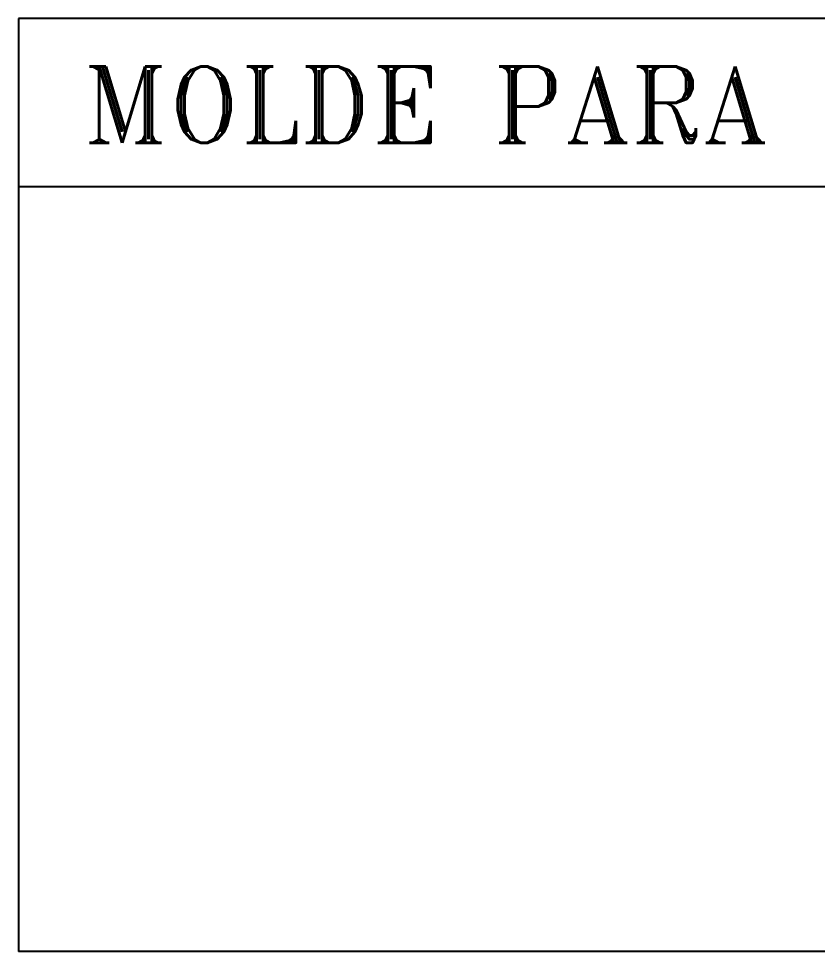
# Model space of a CAD drawing. Extents: x -800 to 12181, y -6101 to 2255.
# Drawn here: x 11257 to 11382.3, y 803.8 to 950.2 of the extents above; entities that cross this region are included whole.
import ezdxf

# ---------------------------------------------------------------- set-up
doc = ezdxf.new("R2010")
doc.units = 0
doc.header["$MEASUREMENT"] = 0
doc.layers.add('25', color=2, linetype='CONTINUOUS')
doc.layers.add('30', color=3, linetype='CONTINUOUS')
doc.styles.add('ROMANTICBOLD', font='ROMANT.SHX', dxfattribs={"height": 10})

msp = doc.modelspace()

# ---------------------------------------------------------------- linework, layer by layer
at = {"layer": '25', "color": 2}
for p, q in [((12180.956, 950.183, -8.914), (11256.956, 950.183, -8.914)), ((11256.956, 950.183, -8.914), (11256.956, 803.783, -8.914)), ((12180.956, 923.783, -8.914), (11256.956, 923.783, -8.914)), ((12180.956, 803.783, -8.914), (11256.956, 803.783, -8.914))]:
    msp.add_line(p, q, dxfattribs=at)

# ---------------------------------------------------------------- texts
at = {"layer": '30', "style": 'ROMANTICBOLD'}
msp.add_text('MOLDE PARA SOLDA "CABOxCHAPA" (-) INSTALACAO DO CABO NA VERTICAL PARA BAIXO', height=12, dxfattribs=at).set_placement((11267.033, 930.693, -8.914))

doc.saveas('drawing.dxf')
